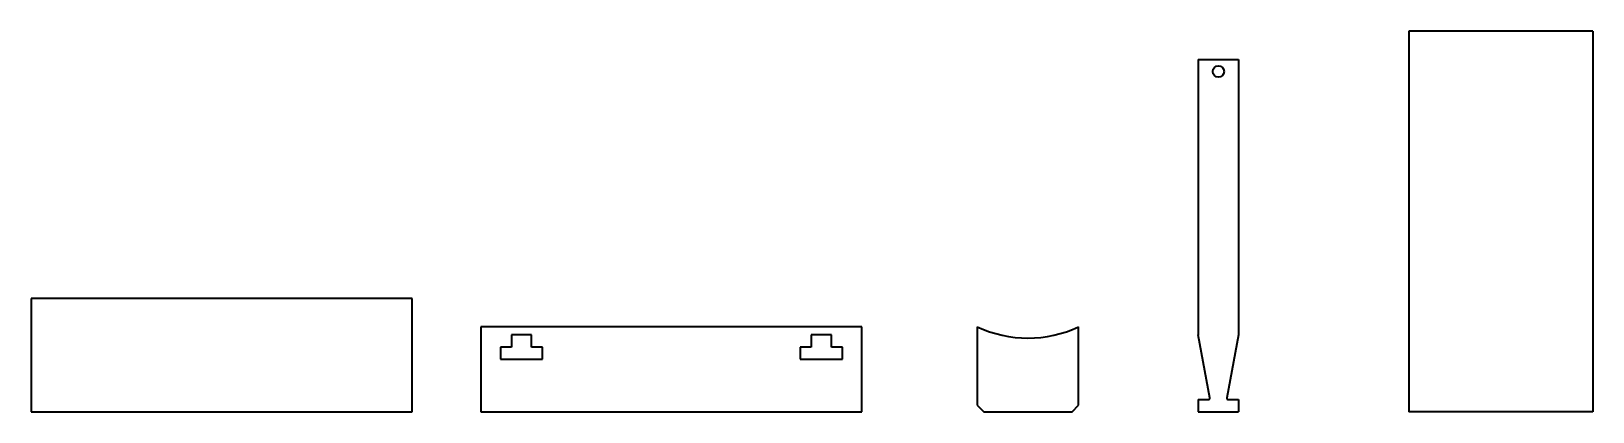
# Model space of a CAD drawing. Header units: millimetres. Extents: x 0 to 1927, y 0 to 470.
import ezdxf

# ---------------------------------------------------------------- set-up
doc = ezdxf.new("R2010")
doc.units = ezdxf.units.MM
doc.linetypes.add('K5LT_BASIC', pattern=[0])

msp = doc.modelspace()

# ---------------------------------------------------------------- linework, layer by layer
at = {"color": 7, "linetype": 'K5LT_BASIC', "lineweight": 40}
for p, q in [((1927, 470), (1700, 470)), ((1700, 470), (1700, 0)), ((1927, 470), (1927, 0)), ((1440, 435.2), (1440, 406.4)), ((1440, 435.2), (1490, 435.2)), ((1490, 435.2), (1490, 406.4)), ((1440, 406.4), (1440, 390.4)), ((1490, 406.4), (1490, 390.4)), ((1440, 390.4), (1440, 194.2)), ((1490, 390.4), (1490, 194.2)), ((1440, 194.2), (1440, 174.2)), ((1490, 194.2), (1490, 174.2)), ((1440, 174.2), (1440, 95)), ((1490, 174.2), (1490, 95)), ((470, 140), (0, 140)), ((0, 140), (0, 0)), ((470, 0), (470, 140)), ((1025, 105), (555, 105)), ((555, 105), (555, 0)), ((1025, 0), (1025, 105)), ((1167.5, 105.1), (1167.5, 8)), ((1292.5, 8), (1292.5, 105.1)), ((579, 80), (579, 65)), ((592.5, 80), (579, 80)), ((592.5, 95), (592.5, 80)), ((617.5, 95), (592.5, 95)), ((617.5, 80), (617.5, 95)), ((631, 80), (617.5, 80)), ((631, 65), (631, 80)), ((949, 80), (949, 65)), ((962.5, 80), (949, 80)), ((962.5, 95), (962.5, 80)), ((987.5, 95), (962.5, 95)), ((987.5, 80), (987.5, 95)), ((1001, 80), (987.5, 80)), ((1001, 65), (1001, 80)), ((1454.6, 17.4), (1440, 95)), ((1490, 95), (1475.4, 17.4)), ((579, 65), (631, 65)), ((949, 65), (1001, 65)), ((0, 0), (470, 0)), ((555, 0), (1025, 0)), ((1167.5, 8), (1175.5, 0)), ((1175.5, 0), (1284.5, 0)), ((1284.5, 0), (1292.5, 8)), ((1440, 15), (1440, 0)), ((1440, 15), (1452.6, 15)), ((1440, 0), (1490, 0)), ((1477.4, 15), (1490, 15)), ((1490, 15), (1490, 0)), ((1927, 0), (1700, 0))]:
    msp.add_line(p, q, dxfattribs=at)
msp.add_circle((1465, 420.2), 7, dxfattribs=at)
for centre, radius, start, end in [((1230, 237), 146, 244.6541, 295.3459), ((1452.6, 17), 2, 270, 10.6197), ((1477.4, 17), 2, 169.3803, 270)]:
    msp.add_arc(centre, radius, start, end, dxfattribs=at)

doc.saveas('drawing.dxf')
